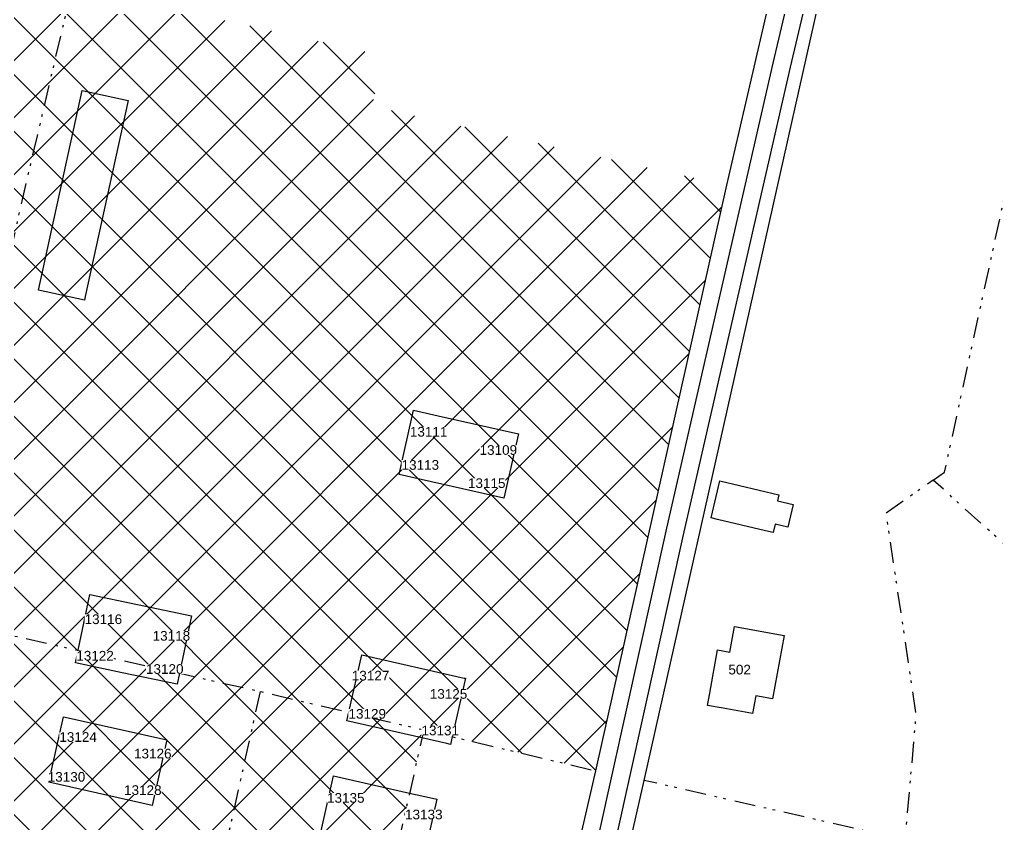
# Model space of a CAD drawing. Extents: x 11808739 to 11823423, y 3647988 to 3656247.
# Drawn here: x 11816823 to 11817430, y 3652550 to 3653050 of the extents above; entities that cross this region are included whole.
import ezdxf
from ezdxf.lldxf.tags import DXFTag

# ---------------------------------------------------------------- set-up
doc = ezdxf.new("R2010")
doc.units = 0
doc.header["$MEASUREMENT"] = 0
doc.header["$XCLIPFRAME"] = 2
doc.linetypes.add('PROPERTY', pattern=[31.302502, 12.967109, -5.580706, 1.571985, -4.030017, 1.571985, -5.5807])
for name, color, linetype in [('ADDRESSES', 252, 'Continuous'), ('ADDRESSES_NN', 2, 'Continuous'), ('E_BUILDING', 8, 'Continuous'), ('E_CURB', 8, 'EOP'), ('E_ROW', 8, 'ROW'), ('HATCH_NN', 253, 'Continuous'), ('VICINITY FOC', 104, 'Continuous')]:
    doc.layers.add(name, color=color, linetype=linetype)
doc.layers.add('E_PROPERTY LINE', color=8, linetype='PROPERTY', transparency=0.3)
doc.styles.add('Arial', font='arial.ttf')
doc.styles.get("Standard").update_dxf_attribs({"font": 'arial.ttf'})
tags = doc.linetypes.add('EOP', pattern='A,49.990109,-1.776071,["EOP",Arial,S=2.99974,R=0.081355,X=0,Y=-1.426368],-10.416452', length=62.182632).pattern_tags.tags
tags[6] = DXFTag(74, 10)
tags = doc.linetypes.add('ROW', pattern='A,25.130993,-3.694477,["R/W",Arial,S=5.36622,R=0,X=0,Y=-2.68311],-18.632906', length=47.458376).pattern_tags.tags
tags[6] = DXFTag(74, 10)
picture_1 = doc.add_image_def('image1.png', size_in_pixel=(1270, 827))

msp = doc.modelspace()

# ---------------------------------------------------------------- hatches: boundary and pattern name
at = {"layer": 'HATCH_NN', "transparency": 33554585}
h = msp.add_hatch(dxfattribs=at)
h.set_pattern_fill('ANSI37', color=251, scale=200)
h.paths.add_polyline_path([(11815970.52, 3652027.34), (11816018.62, 3652243.99), (11815727.58, 3652309.13), (11815601.85, 3652336.83), (11815525.61, 3651985.53), (11815532.99, 3651977.38), (11815574.2, 3651927.58), (11815585.45, 3651916.23), (11815598.37, 3651906.82), (11815612.63, 3651899.59), (11815627.85, 3651894.72), (11815919.25, 3651828.51), (11815946.16, 3651946.95), (11815952.46, 3651944.54)])
h.paths.add_polyline_path([(11817261.78, 3652946.72), (11817041.74, 3652995.69), (11817048.74, 3653027.16), (11816855.44, 3653070.17), (11816889.33, 3653222.44), (11816787.58, 3653245.51), (11816665.08, 3652701.95), (11816560.95, 3652724.76), (11816470.01, 3652324.07), (11816574.2, 3652300.7), (11816673.45, 3652278.45), (11816882.89, 3652230.88), (11816984.01, 3652207.82), (11817073.76, 3652608.44), (11817180.39, 3652583.13)])

# ---------------------------------------------------------------- linework, layer by layer
at = {"layer": 'E_BUILDING', "flags": 128}
for points in [[(11816880.56, 3652955.01), (11816863.56, 3652877.5), (11816863.08, 3652875.3), (11816834.52, 3652881.56), (11816861.7, 3653005.52), (11816890.26, 3652999.26), (11816880.56, 3652955.01)], [(11817082.73, 3652803.56), (11817132.55, 3652792.34), (11817123.53, 3652752.3), (11817072.08, 3652763.89), (11817058.47, 3652766.96), (11817067.49, 3652807), (11817082.73, 3652803.56)], [(11817303.04, 3652748.43), (11817299.72, 3652734.39), (11817291.99, 3652736.22), (11817290.75, 3652730.98), (11817285.96, 3652732.11), (11817256.2, 3652739.16), (11817252.2, 3652740.11), (11817257.65, 3652763.14), (11817294.29, 3652754.47), (11817293.4, 3652750.71), (11817303.04, 3652748.43)], [(11816895.99, 3652686.39), (11816929.58, 3652679.31), (11816922.07, 3652643.67), (11816920.62, 3652636.79), (11816886.63, 3652643.95), (11816857.6, 3652650.07), (11816859.25, 3652657.88), (11816866.56, 3652692.59), (11816895.99, 3652686.39)], [(11817297.47, 3652667.08), (11817290.31, 3652627.71), (11817279.94, 3652629.6), (11817277.93, 3652618.56), (11817259.74, 3652621.86), (11817249.93, 3652623.65), (11817251.33, 3652631.36), (11817256.2, 3652658.15), (11817263.79, 3652656.77), (11817266.68, 3652672.68), (11817297.47, 3652667.08)], [(11817098.9, 3652640.66), (11817099.65, 3652640.49), (11817091.46, 3652604.24), (11817090.38, 3652599.47), (11817088.2, 3652599.96), (11817072.65, 3652603.48), (11817026.09, 3652614.01), (11817027.33, 3652619.5), (11817035.36, 3652655.03), (11817098.9, 3652640.66)], [(11816886.48, 3652608.43), (11816914.31, 3652602.21), (11816905.23, 3652561.6), (11816877.62, 3652567.77), (11816840.95, 3652575.97), (11816850.03, 3652616.58), (11816886.48, 3652608.43)], [(11817079.28, 3652566.05), (11817081.84, 3652565.48), (11817072.3, 3652523.02), (11817068.2, 3652523.94), (11817055.47, 3652526.8), (11817008.22, 3652537.42), (11817017.76, 3652579.88), (11817064.99, 3652569.27), (11817079.28, 3652566.05)]]:
    msp.add_lwpolyline(points, close=True, dxfattribs=at)
at = {"layer": 'E_CURB', "transparency": 33554559, "flags": 128}
for points in [[(11816156.74, 3652556.91), (11816130.85, 3652446.79, 0.345516), (11816152.7, 3652413.67), (11816263.91, 3652388.97), (11816366.04, 3652341.14), (11816882.25, 3652225.29), (11817086.06, 3652178.78, 0.415745), (11817104.04, 3652190.14), (11817165.81, 3652467.52), (11817224.79, 3652733.71), (11817290.76, 3653022.42), (11817320.4, 3653148.17)], [(11817330.84, 3653145.71), (11817301.21, 3653019.99), (11817235.26, 3652731.36), (11817176.28, 3652465.2), (11817114.65, 3652188.41, 0.414019), (11817126.02, 3652170.51), (11817592, 3652066.41)]]:
    msp.add_lwpolyline(points, format="xyb", dxfattribs=at)
at = {"layer": 'E_PROPERTY LINE', "transparency": 33554610, "flags": 128}
for points in [[(11816889.33, 3653222.44), (11816855.44, 3653070.17), (11816824.27, 3652936.88), (11816765.89, 3652678.94), (11816673.45, 3652278.45)], [(11817390.08, 3652763.57), (11817397.14, 3652768.51), (11817451.52, 3653018.13), (11817541.64, 3652828.69)], [(11817442.89, 3652715.94), (11817390.08, 3652763.57), (11817360.7, 3652742.94), (11817379.33, 3652618.13), (11817372.51, 3652540.13), (11817210.7, 3652577.07)], [(11816765.89, 3652678.94), (11816972.2, 3652632.32), (11817073.76, 3652608.44), (11816984.01, 3652207.82)], [(11816972.2, 3652632.32), (11816882.89, 3652230.88)], [(11817073.76, 3652608.44), (11817180.39, 3652583.13)]]:
    msp.add_lwpolyline(points, dxfattribs=at)
at = {"layer": 'E_ROW', "ltscale": 0.75, "flags": 128}
for points in [[(11815374.98, 3653115.15), (11815376.16, 3653157.86), (11815379.47, 3653200.45), (11815384.9, 3653242.83), (11815388.2, 3653262.83), (11815392.21, 3653282.7), (11815442.72, 3653512.01), (11815444.2, 3653517.31), (11815446.52, 3653522.3), (11815449.63, 3653526.83), (11815453.44, 3653530.79), (11815457.86, 3653534.08), (11815462.75, 3653536.59), (11815467.98, 3653538.27), (11815473.42, 3653539.06), (11815478.92, 3653538.96), (11815484.33, 3653537.95), (11815730.37, 3653483.16), (11816025.39, 3653417.94), (11816164.27, 3653386.51), (11816265.77, 3653363.51), (11816370.58, 3653340.01), (11816473.08, 3653317.01), (11816578.27, 3653293.32), (11816682.95, 3653269.38), (11816787.58, 3653245.51), (11816889.33, 3653222.44), (11817082.62, 3653179.43), (11817304.18, 3653130.13), (11817261.78, 3652946.72), (11817180.39, 3652583.13), (11817088.33, 3652184.19), (11816984.01, 3652207.82), (11816882.89, 3652230.88), (11816673.45, 3652278.45), (11816574.2, 3652300.7), (11816470.01, 3652324.07), (11816369.29, 3652358.06), (11816373.56, 3652376.83), (11816269.91, 3652400.21), (11816166.27, 3652423.6), (11816117.67, 3652434.57), (11816062.64, 3652446.99), (11815958.99, 3652470.37), (11815774.95, 3652510.51), (11815749.59, 3652516.02), (11815749.79, 3652516.82), (11815722.26, 3652522.75), (11815714.68, 3652527.54), (11815698.35, 3652530.17), (11815693.17, 3652528.27), (11815575.83, 3652553.76), (11815571.05, 3652558.59), (11815565.13, 3652559.95), (11815565.13, 3652559.95), (11815564.33, 3652556.26), (11815377.58, 3652596.76), (11815371.93, 3652598.24), (11815366.63, 3652600.67), (11815361.81, 3652603.97), (11815357.64, 3652608.05), (11815354.22, 3652612.78), (11815351.66, 3652618.03), (11815350.04, 3652623.63), (11815349.4, 3652629.44), (11815349.76, 3652635.26), (11815360.11, 3652675.56), (11815368.79, 3652716.26), (11815375.77, 3652757.28), (11815381.06, 3652798.55), (11815384.64, 3652840.01), (11815386.63, 3652887.51), (11815386.36, 3652935.05), (11815383.82, 3652982.53), (11815379.02, 3653029.83), (11815375.93, 3653072.44)], [(11817830.58, 3652961.39), (11817858.95, 3652945.32), (11817904.46, 3652921.99), (11817950.95, 3652900.69), (11817979.33, 3652888.94), (11818047.83, 3652861.69), (11818140.83, 3652824.75), (11818234.83, 3652788.07), (11818300.27, 3652762.57), (11818304.35, 3652760.5), (11818308.08, 3652757.84), (11818311.37, 3652754.65), (11818314.14, 3652751), (11818315.69, 3652747.58), (11818316.64, 3652743.94), (11818316.98, 3652740.19), (11818316.7, 3652736.44), (11818313.2, 3652719.32), (11818291.77, 3652602.5), (11818269.64, 3652481.26), (11818267.89, 3652478.06), (11818265.61, 3652475.21), (11818262.87, 3652472.81), (11818259.75, 3652470.92), (11818256.36, 3652469.59), (11818252.78, 3652468.88), (11818249.14, 3652468.79), (11818245.53, 3652469.34), (11818242.08, 3652470.51), (11818126.14, 3652512.69), (11818077.02, 3652530.57), (11818033.77, 3652547.76), (11817924.95, 3652590.88), (11817889.48, 3652605.02), (11817854.57, 3652620.49), (11817820.27, 3652637.26), (11817801.63, 3652647.84), (11817783.89, 3652659.88), (11817758.89, 3652679.13), (11817707.02, 3652722.57), (11817685.14, 3652740.94), (11817647.15, 3652774.08), (11817610.33, 3652808.51), (11817595.45, 3652821.94), (11817591.14, 3652824.69), (11817583.6, 3652828.91), (11817575.44, 3652831.78), (11817566.92, 3652833.21), (11817558.27, 3652833.17), (11817549.76, 3652831.65), (11817541.64, 3652828.69), (11817534.65, 3652824.63), (11817528.38, 3652819.53), (11817522.99, 3652813.5), (11817518.62, 3652806.7), (11817515.37, 3652799.3), (11817513.32, 3652791.48), (11817512.52, 3652783.43), (11817513, 3652775.36), (11817514.74, 3652767.47), (11817517.7, 3652759.94), (11817521.75, 3652753), (11817526.87, 3652746.8), (11817532.92, 3652741.5), (11817539.74, 3652737.26), (11817547.16, 3652734.17), (11817554.98, 3652732.32), (11817563, 3652731.75), (11817571.01, 3652732.49), (11817578.79, 3652734.51), (11817586.14, 3652737.76), (11817591.52, 3652739.2), (11817597.05, 3652739.8), (11817602.61, 3652739.52), (11817608.06, 3652738.39), (11817613.27, 3652736.42), (11817618.1, 3652733.67), (11817622.45, 3652730.19), (11817633.45, 3652720.38), (11817652.52, 3652703.94), (11817735.64, 3652633.57), (11817760.22, 3652615.2), (11817786.22, 3652598.9), (11817813.45, 3652584.76), (11817858.59, 3652563.9), (11817904.64, 3652545.13), (11818018.27, 3652500.07), (11818059.27, 3652483.82), (11818220.45, 3652425.94), (11818246.52, 3652418.32), (11818248.89, 3652417.17), (11818251.03, 3652415.64), (11818252.88, 3652413.75), (11818254.38, 3652411.58), (11818255.47, 3652409.18), (11818256.14, 3652406.63), (11818246.39, 3652352.44), (11818295.64, 3652343.76), (11818312.14, 3652435), (11818328.39, 3652525.13), (11818340.58, 3652592.13), (11818344.83, 3652615.32), (11818358.2, 3652689.13), (11818360.25, 3652699.25), (11818363.83, 3652708.94), (11818366.72, 3652711.89), (11818369.99, 3652714.4), (11818373.59, 3652716.43), (11818377.43, 3652717.93), (11818381.45, 3652718.88), (11818386.83, 3652720.13), (11818404.7, 3652720.13), (11818410.7, 3652719.32), (11818471.77, 3652695.44), (11818523.08, 3652674.25), (11818751.8, 3652570.92), (11818981.08, 3652474.27), (11819221.88, 3652372.76), (11819222.64, 3652364.66), (11819224.71, 3652356.79), (11819228.03, 3652349.36), (11819232.51, 3652342.57), (11819238.03, 3652336.59), (11819244.44, 3652331.59), (11819251.59, 3652327.69), (11819259.27, 3652325.01), (11819267.28, 3652323.61), (11819275.42, 3652323.52), (11819283.46, 3652324.75), (11819291.19, 3652327.28), (11819298.42, 3652331.02), (11819307.98, 3652311.36), (11819289.69, 3652276.52), (11819273.58, 3652240.61), (11819259.7, 3652203.79), (11819248.1, 3652166.19), (11819238.83, 3652127.94), (11819227.02, 3652071.34), (11819221.09, 3652038.25), (11819216.43, 3652004.95), (11819213.06, 3651971.51), (11819211.25, 3651936.39), (11819210.35, 3651901.24), (11819208.01, 3651837.78), (11819206.89, 3651808.32), (11819122.01, 3651752.39), (11819040.52, 3651770.55), (11819042.01, 3651777.39), (11819009.06, 3651785.4), (11818944.55, 3651799.78), (11818943.03, 3651792.95), (11818769.99, 3651831.5), (11818595.05, 3651868.99), (11818447.54, 3651901.86), (11818443.4, 3651883.5), (11818364.95, 3651901.32), (11818211.7, 3651936.07), (11818127.7, 3651954.63), (11817892.08, 3652007.01), (11817699.83, 3652050.01), (11817562.14, 3652080.63), (11817348.39, 3652129.57), (11817119.95, 3652177.51), (11817210.7, 3652577.07), (11817332.7, 3653121.44), (11817467.7, 3653092.57), (11817688.02, 3653045.44), (11817726.27, 3653037.26), (11817742.07, 3653022.93), (11817758.81, 3653009.71), (11817776.39, 3652997.63), (11817803.04, 3652978.84)]]:
    msp.add_lwpolyline(points, dxfattribs=at)

# ---------------------------------------------------------------- pictures from other files: only their frames are drawn
at = {"layer": 'VICINITY FOC'}
image = msp.add_image(picture_1, insert=(11810740.9, 3647987.68), size_in_units=(12682.3, 8259.18), dxfattribs=at)
image.set_boundary_path([(-0.5, -0.5), (1269.5, -0.5), (1269.5, 826.5), (-0.5, 826.5), (-0.5, -0.5)])
image.dxf.flags = 255

# ---------------------------------------------------------------- next in the draw order: texts
at = {"layer": 'ADDRESSES', "insert": (11817269.91, 3652645.85), "char_height": 6, "attachment_point": 5, "rotation": 360, "bg_fill": 3, "box_fill_scale": 1, "bg_fill_color": 256, "bg_fill_transparency": 0}
msp.add_mtext('502', dxfattribs=at)
at = {"layer": 'ADDRESSES_NN', "color": 251, "char_height": 6, "attachment_point": 2, "bg_fill": 3, "box_fill_scale": 1, "bg_fill_color": 256, "bg_fill_transparency": 0}
for s, insert in [('13111', (11817076.82, 3652796.6)), ('13109', (11817120.09, 3652785.26)), ('13113', (11817071.67, 3652775.99)), ('13115', (11817112.88, 3652764.66)), ('13116', (11816874.87, 3652680.17)), ('13118', (11816917.12, 3652669.86)), ('13122', (11816869.72, 3652657.5)), ('13120', (11816912.99, 3652649.26)), ('13127', (11817040.76, 3652645.14)), ('13125', (11817089.18, 3652633.8)), ('13129', (11817038.7, 3652621.44)), ('13124', (11816859.2, 3652607.04)), ('13131', (11817084.03, 3652611.13)), ('13126', (11816905.57, 3652596.74)), ('13130', (11816851.99, 3652582.31)), ('13128', (11816899.38, 3652574.07)), ('13135', (11817025.39, 3652569.23)), ('13133', (11817073.82, 3652558.93))]:
    msp.add_mtext(s, dxfattribs=dict(at, insert=insert))

doc.saveas('drawing.dxf')
